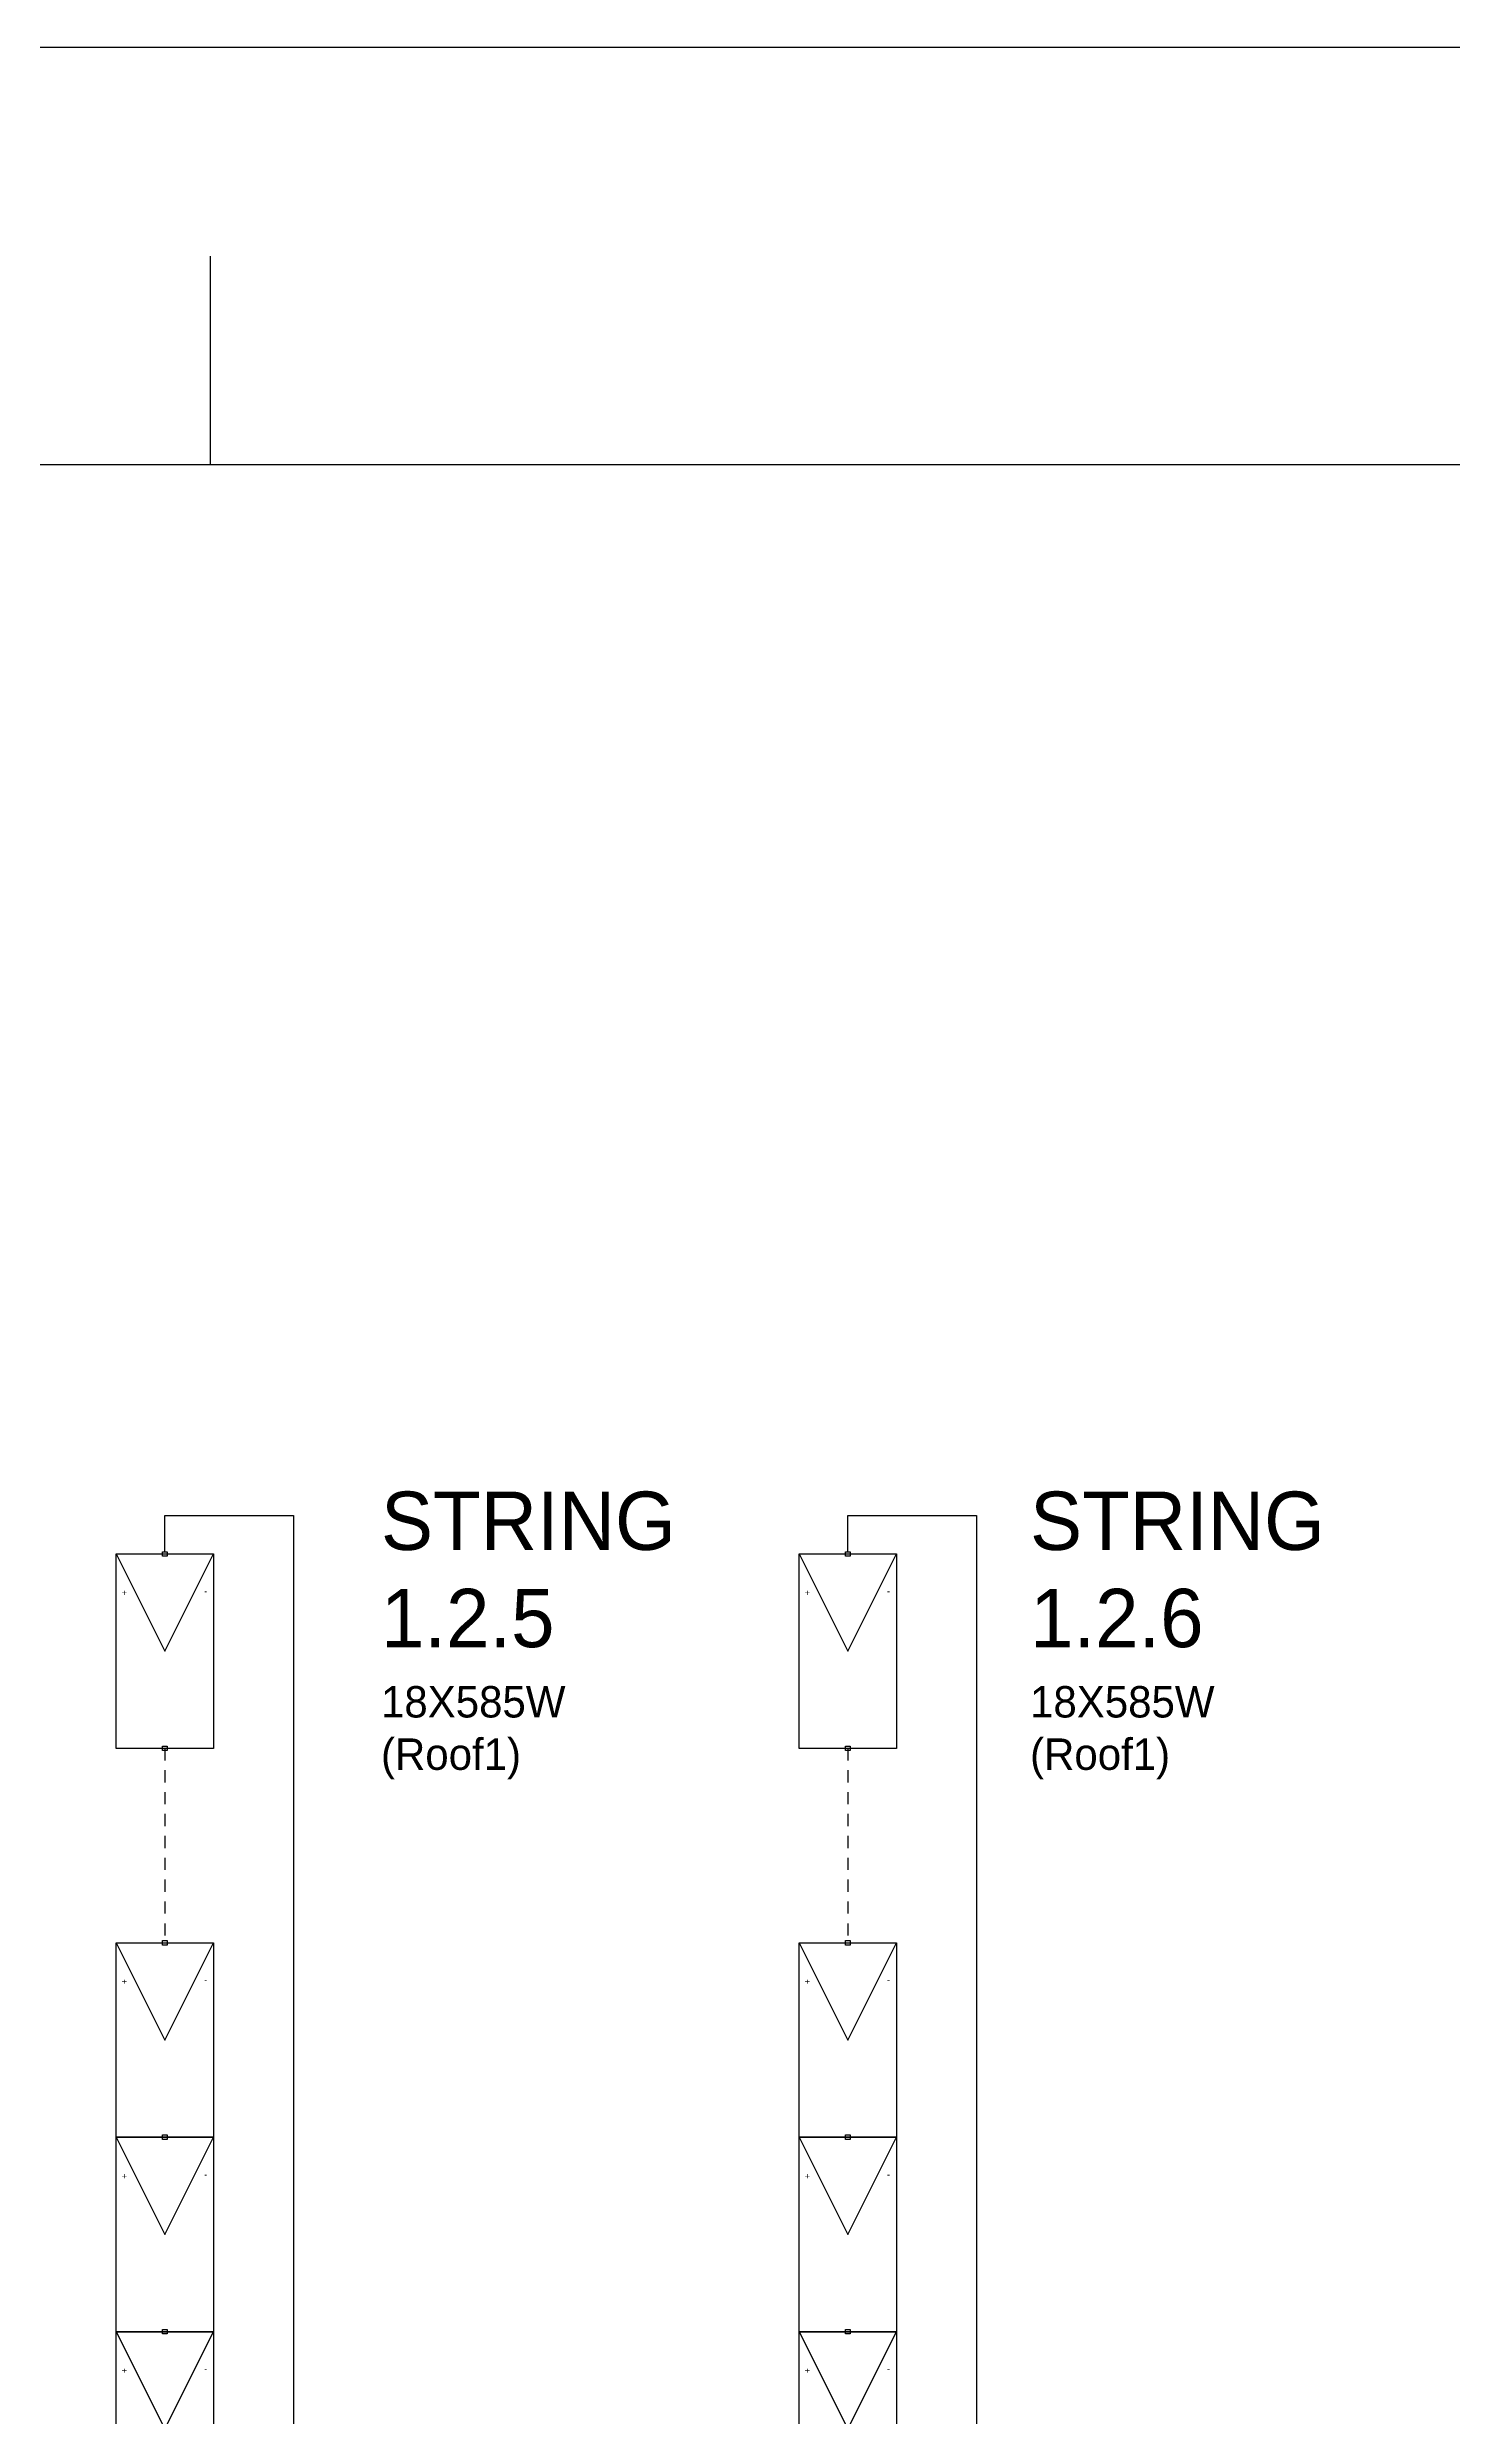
# Model space of a CAD drawing. Header units: inches. Extents: x 4 to 127, y -3 to 89.
# Drawn here: x 34.89 to 49.34, y 64.26 to 88.63 of the extents above; entities that cross this region are included whole.
import ezdxf

# ---------------------------------------------------------------- set-up
doc = ezdxf.new("R2010")
doc.units = ezdxf.units.IN
doc.header["$MEASUREMENT"] = 0
doc.linetypes.add('HIDDEN2', pattern=[0.1875, 0.125, -0.0625])
for name, color, linetype in [('GRY_20AWG', 9, 'Continuous'), ('SYMS', 7, 'Continuous'), ('Title Block', 7, 'Continuous'), ('Viewport', 7, 'Continuous'), ('WHT_12AWG', 7, 'Continuous')]:
    doc.layers.add(name, color=color, linetype=linetype)
doc.styles.add('WD', font='romans.shx')

# ---------------------------------------------------------------- blocks, each defined once
blk = doc.blocks.new('ANSI_border_C')
at = {"layer": 'Title Block'}
for p, q in [((21, 16), (0, 16)), ((5.25, 15.25), (5.25, 15.625)), ((20.5, 15.25), (0.5, 15.25))]:
    blk.add_line(p, q, dxfattribs=at)
blk = doc.blocks.new('JIC_border_C')
at = {"xscale": 5.726708801404052, "yscale": 5.726708801404052, "zscale": 5.726708801404052}
blk.add_blockref('ANSI_border_C', (6.5, -3), dxfattribs=at)
blk = doc.blocks.new('HT0_01')
for p, q in [((-0.0625, 0.0625), (0.0625, 0.0625)), ((-0.0625, -0.0625), (-0.0625, 0.0625)), ((0.0625, 0.0625), (0.0625, -0.0625)), ((0.0625, -0.0625), (-0.0625, -0.0625))]:
    blk.add_line(p, q)
at = {"style": 'WD', "flags": 1}
for tag, p in [('X4TERM01', (-0.0625, 0)), ('X2TERM01', (0, 0.0625)), ('X1TERM01', (0.0625, 0)), ('X8TERM01', (0, -0.0625))]:
    blk.add_attdef(tag, p, '', height=0.01, dxfattribs=at)
blk = doc.blocks.new('PVM')
at = {"color": 5}
for p, q in [((2, 1), (1, 0.5)), ((1, 0.5), (2, 0))]:
    blk.add_line(p, q, dxfattribs=at)
blk.add_lwpolyline([(0, 1), (2, 1), (2, 0), (0, 0)], close=True, dxfattribs=at)
at = {"layer": 'SYMS', "color": 5, "xscale": 0.3699338068975089, "yscale": 0.3699338068975089, "zscale": 0.3699338068975089}
for p in [(0, 0.5), (2, 0.5)]:
    blk.add_blockref('HT0_01', p, dxfattribs=at)
at = {"color": 5, "char_height": 0.065, "attachment_point": 1}
for s, insert, rotation in [('+', (1.625, 0.883), 180), ('-', (1.57, 0.067), 90)]:
    blk.add_mtext_dynamic_manual_height_columns(s, width=0.09892, gutter_width=0.325, heights=[0], dxfattribs=dict(at, insert=insert, rotation=rotation))

msp = doc.modelspace()

# ---------------------------------------------------------------- linework, layer by layer
at = {"color": 240, "linetype": 'HIDDEN2', "true_color": 0xed1f24}
for p, q in [((36.098, 71.131), (36.098, 69.131)), ((43.121, 71.131), (43.121, 69.131))]:
    msp.add_line(p, q, dxfattribs=at)
at = {"layer": 'GRY_20AWG', "color": 240, "true_color": 0xed1f24}
for p, q in [((36.098, 73.155), (36.098, 73.525)), ((36.098, 73.525), (37.422, 73.525)), ((43.121, 73.155), (43.121, 73.525)), ((43.121, 73.525), (44.445, 73.525))]:
    msp.add_line(p, q, dxfattribs=at)
at = {"layer": 'WHT_12AWG', "color": 240, "true_color": 0xed1f24}
for p, q in [((37.422, 73.525), (37.422, 25.727)), ((44.445, 73.525), (44.445, 25.727))]:
    msp.add_line(p, q, dxfattribs=at)

# ---------------------------------------------------------------- block references
at = {"layer": 'SYMS', "rotation": 90}
for p in [(36.598, 71.131), (43.621, 71.131), (36.598, 67.131), (43.621, 67.131), (36.598, 65.131), (43.621, 65.131), (36.598, 63.131), (43.621, 63.131)]:
    msp.add_blockref('PVM', p, dxfattribs=at)
at = {"layer": 'Viewport'}
msp.add_blockref('JIC_border_C', (0, 0), dxfattribs=at)

# ---------------------------------------------------------------- texts
at = {"char_height": 0.6, "attachment_point": 1}
for s, insert in [('{\\C240;\\c2367469;STRING 1.2.5^J\\H0.53846x;\\C256;\\c0;18X585W^J(Roof1)}', (38.32, 73.772)), ('{\\C240;\\c2367469;STRING 1.2.6^J\\H0.53846x;\\C256;\\c0;18X585W^J(Roof1)}', (44.995, 73.772))]:
    msp.add_mtext_dynamic_manual_height_columns(s, width=1.91071, gutter_width=0.325, heights=[0], dxfattribs=dict(at, insert=insert))

doc.saveas('drawing.dxf')
